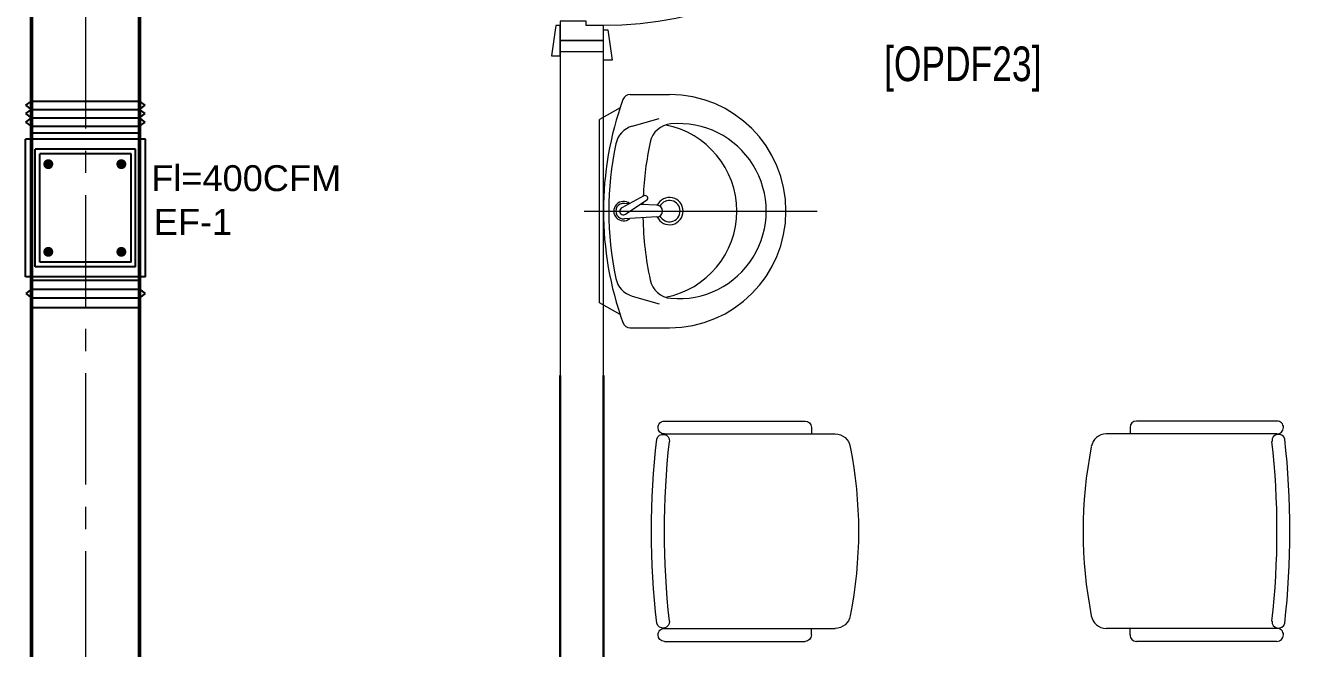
# Model space of a CAD drawing. Header units: millimetres. Extents: x -160614 to 59925, y -157025 to 0.
# Drawn here: x -47392 to -44457, y -114325 to -112882 of the extents above; entities that cross this region are included whole.
import ezdxf

# ---------------------------------------------------------------- set-up
doc = ezdxf.new("R2010")
doc.units = ezdxf.units.MM
doc.header["$LTSCALE"] = 8
doc.linetypes.add('AXES', pattern=[50.8, 31.75, -6.35, 6.35, -6.35])
for name, color, linetype in [('45', 7, 'Continuous'), ('A-EXH', 1, 'Continuous'), ('A-EXH-thin', 8, 'Continuous'), ('MC-EX-EQPM-texts', 2, 'Continuous'), ('TME-NON MEDICAL FURNITURE', 9, 'Continuous'), ('X-WHITE glass', 9, 'Continuous')]:
    doc.layers.add(name, color=color, linetype=linetype)
for name, color, linetype, lineweight in [('72_EGR_BASE_TEXT', 9, 'Continuous', 5), ('72_EGR_EQP_TAG', 9, 'Continuous', 5), ('LOADING', 9, 'Continuous', 5), ('SANIT', 9, 'Continuous', 5), ('Walls', 9, 'Continuous', 5), ('Wooden Joinery', 9, 'Continuous', 5)]:
    doc.layers.add(name, color=color, linetype=linetype, lineweight=lineweight)
doc.styles.add('ARIAL', font='arial.ttf')
doc.styles.add('X3G_ENTITY_9F38', font='swisscl.ttf', dxfattribs={"height": 0.2})

# ---------------------------------------------------------------- blocks, each defined once
blk = doc.blocks.new('HVACFF')
at = {"layer": '45', "color": 2}
for p, q in [((-47390.6, -113067.1), (-47377.7, -113057.4)), ((-47390.6, -113067.1), (-47377.7, -113057.4)), ((-47377.7, -113057.4), (-47127.2, -113057.4)), ((-47377.7, -113057.4), (-47127.2, -113057.4)), ((-47377.7, -113057.4), (-47127.2, -113057.4)), ((-47377.7, -113057.4), (-47127.2, -113057.4)), ((-47114.4, -113067.1), (-47127.2, -113057.4)), ((-47114.4, -113067.1), (-47127.2, -113057.4)), ((-47377.7, -113076.9), (-47390.6, -113067.1)), ((-47377.7, -113076.9), (-47390.6, -113067.1)), ((-47390.6, -113086.7), (-47377.7, -113076.9)), ((-47390.6, -113086.7), (-47377.7, -113076.9)), ((-47377.7, -113096.4), (-47390.6, -113086.7)), ((-47377.7, -113096.4), (-47390.6, -113086.7)), ((-47377.7, -113076.9), (-47127.2, -113076.9)), ((-47377.7, -113076.9), (-47127.2, -113076.9)), ((-47127.2, -113076.9), (-47114.4, -113067.1)), ((-47127.2, -113076.9), (-47114.4, -113067.1)), ((-47114.4, -113086.7), (-47127.2, -113076.9)), ((-47114.4, -113086.7), (-47127.2, -113076.9)), ((-47127.2, -113096.4), (-47114.4, -113086.7)), ((-47127.2, -113096.4), (-47114.4, -113086.7)), ((-47390.6, -113106.2), (-47377.7, -113096.4)), ((-47390.6, -113106.2), (-47377.7, -113096.4)), ((-47377.7, -113116), (-47390.6, -113106.2)), ((-47377.7, -113116), (-47390.6, -113106.2)), ((-47377.7, -113096.4), (-47127.2, -113096.4)), ((-47377.7, -113096.4), (-47127.2, -113096.4)), ((-47377.7, -113116), (-47127.2, -113116)), ((-47377.7, -113116), (-47127.2, -113116)), ((-47114.4, -113106.2), (-47127.2, -113096.4)), ((-47114.4, -113106.2), (-47127.2, -113096.4)), ((-47127.2, -113116), (-47114.4, -113106.2)), ((-47127.2, -113116), (-47114.4, -113106.2)), ((-47369, -113441.1), (-47369, -113169)), ((-47136.5, -113169), (-47369, -113169)), ((-47369, -113441.1), (-47369, -113169)), ((-47136.5, -113169), (-47369, -113169)), ((-47136.5, -113441.1), (-47136.5, -113169)), ((-47136.5, -113441.1), (-47136.5, -113169)), ((-47136.5, -113441.1), (-47369, -113441.1)), ((-47136.5, -113441.1), (-47369, -113441.1)), ((-47377.7, -113493.2), (-47390.6, -113503)), ((-47377.7, -113493.2), (-47390.6, -113503)), ((-47390.6, -113503), (-47377.7, -113512.8)), ((-47390.6, -113503), (-47377.7, -113512.8)), ((-47377.7, -113493.2), (-47127.2, -113493.2)), ((-47377.7, -113493.2), (-47127.2, -113493.2)), ((-47127.2, -113493.2), (-47114.4, -113503)), ((-47127.2, -113493.2), (-47114.4, -113503)), ((-47114.4, -113503), (-47127.2, -113512.8)), ((-47114.4, -113503), (-47127.2, -113512.8)), ((-47377.7, -113512.8), (-47127.2, -113512.8)), ((-47377.7, -113512.8), (-47127.2, -113512.8))]:
    blk.add_line(p, q, dxfattribs=at)
at = {"layer": '45', "color": 6}
for p, q in [((-47391.9, -113464.1), (-47391.9, -113146)), ((-47113.5, -113146), (-47391.9, -113146)), ((-47391.9, -113464.1), (-47391.9, -113146)), ((-47113.5, -113146), (-47391.9, -113146)), ((-47113.5, -113464.1), (-47113.5, -113146)), ((-47113.5, -113464.1), (-47113.5, -113146)), ((-47113.5, -113464.1), (-47391.9, -113464.1)), ((-47113.5, -113464.1), (-47391.9, -113464.1))]:
    blk.add_line(p, q, dxfattribs=at)
at = {"layer": '45', "color": 7}
for p, q in [((-47358.5, -113430.6), (-47358.5, -113179.5)), ((-47146.9, -113179.5), (-47358.5, -113179.5)), ((-47358.5, -113430.6), (-47358.5, -113179.5)), ((-47146.9, -113179.5), (-47358.5, -113179.5)), ((-47146.9, -113430.6), (-47146.9, -113179.5)), ((-47146.9, -113430.6), (-47146.9, -113179.5)), ((-47146.9, -113430.6), (-47358.5, -113430.6)), ((-47146.9, -113430.6), (-47358.5, -113430.6))]:
    blk.add_line(p, q, dxfattribs=at)
at = {"layer": '45', "color": 2, "const_width": 11.5}
for points in [[(-47338.7, -113209.3, 1), (-47338.7, -113197.8, 1)], [(-47338.7, -113209.3, 1), (-47338.7, -113197.8, 1)], [(-47169.4, -113209.3, 1), (-47169.4, -113197.8, 1)], [(-47169.4, -113209.3, 1), (-47169.4, -113197.8, 1)], [(-47338.7, -113412.3, 1), (-47338.7, -113400.8, 1)], [(-47338.7, -113412.3, 1), (-47338.7, -113400.8, 1)], [(-47169.4, -113412.3, 1), (-47169.4, -113400.8, 1)], [(-47169.4, -113412.3, 1), (-47169.4, -113400.8, 1)]]:
    blk.add_lwpolyline(points, format="xyb", close=True, dxfattribs=at)
at = {"layer": 'A-EXH', "lineweight": 50, "ltscale": 1.014}
for p, q in [((-47377.7, -111627.2), (-47377.7, -115918.3)), ((-47377.7, -111627.2), (-47377.7, -115918.3)), ((-47127.7, -111627.2), (-47127.7, -115918.3)), ((-47127.7, -111627.2), (-47127.7, -115918.3))]:
    blk.add_line(p, q, dxfattribs=at)
at = {"layer": 'A-EXH', "lineweight": 25, "ltscale": 1.02}
for p, q in [((-47377.7, -113035.8), (-47377.7, -113057.4)), ((-47377.7, -113035.8), (-47377.7, -113057.4)), ((-47127.7, -113035.8), (-47127.7, -113057.4)), ((-47127.7, -113035.8), (-47127.7, -113057.4)), ((-47377.7, -113116), (-47377.7, -113145.5)), ((-47377.7, -113116), (-47377.7, -113145.5)), ((-47127.7, -113116), (-47127.7, -113145.5)), ((-47127.7, -113116), (-47127.7, -113145.5)), ((-47127.7, -113131.5), (-47377.7, -113131.5)), ((-47127.7, -113131.5), (-47377.7, -113131.5)), ((-47377.7, -113493.2), (-47377.7, -113464.1)), ((-47377.7, -113493.2), (-47377.7, -113464.1)), ((-47127.7, -113472.7), (-47377.7, -113472.7)), ((-47127.7, -113472.7), (-47377.7, -113472.7)), ((-47127.7, -113493.2), (-47127.7, -113464.1)), ((-47127.7, -113493.2), (-47127.7, -113464.1)), ((-47377.7, -113536.5), (-47377.7, -113512.8)), ((-47377.7, -113536.5), (-47377.7, -113512.8)), ((-47127.7, -113536.5), (-47127.7, -113512.8)), ((-47127.7, -113536.5), (-47127.7, -113512.8)), ((-47127.7, -113536.5), (-47377.7, -113536.5)), ((-47127.7, -113536.5), (-47377.7, -113536.5))]:
    blk.add_line(p, q, dxfattribs=at)
at = {"layer": 'A-EXH-thin', "linetype": 'AXES', "lineweight": 20, "ltscale": 1.014}
blk.add_line((-47252.7, -111627.2), (-47252.7, -115918.3), dxfattribs=at)
blk.add_line((-47252.7, -111627.2), (-47252.7, -115918.3), dxfattribs=at)
at = {"layer": 'MC-EX-EQPM-texts', "lineweight": 15, "style": 'ARIAL'}
for s, p in [('Fl=400CFM', (-47100.2, -113266)), ('Fl=400CFM', (-47100.2, -113266)), ('EF-1', (-47094.3, -113367.2)), ('EF-1', (-47094.3, -113367.2))]:
    blk.add_text(s, height=60, dxfattribs=at).set_placement(p)
blk = doc.blocks.new('A$C72370EFE')
at = {"layer": 'Wooden Joinery'}
for p, q in [((-0.01, -0.04), (-0.02, -0.04)), ((-0.01, -0.03), (-0.01, -0.07)), ((0, -0.03), (-0.01, -0.03)), ((0.04, -0.03), (0.05, -0.03)), ((0.05, -0.03), (0.05, -0.07)), ((0.05, -0.04), (0.06, -0.04)), ((-0.05, -0.07), (-0.05, -0.16)), ((-0.03, -0.07), (-0.03, -0.16)), ((-0.01, -0.06), (-0.02, -0.06)), ((0, -0.07), (-0.01, -0.07)), ((0.04, -0.07), (0.05, -0.07)), ((0.05, -0.06), (0.06, -0.06)), ((0.07, -0.07), (0.07, -0.16)), ((0.09, -0.07), (0.09, -0.16)), ((-0.01, -0.17), (-0.02, -0.17)), ((-0.01, -0.17), (-0.01, -0.19)), ((0.05, -0.17), (0.06, -0.17)), ((0.05, -0.17), (0.05, -0.19)), ((-0.01, -0.19), (-0.02, -0.19)), ((0.05, -0.19), (0.06, -0.19))]:
    blk.add_line(p, q, dxfattribs=at)
for centre, radius, start, end in [((-0.02, -0.07), 0.03, 90, 180), ((0.06, -0.07), 0.03, 0, 90), ((-0.02, -0.07), 0.01, 90, 180), ((0.06, -0.07), 0.01, 0, 90), ((-0.02, -0.16), 0.03, 180, 270), ((-0.02, -0.16), 0.01, 180, 270), ((0.06, -0.16), 0.01, 270, 0), ((0.06, -0.16), 0.03, 270, 0)]:
    blk.add_arc(centre, radius, start, end, dxfattribs=at)
blk = doc.blocks.new('A$C5DAD61B4')
at = {"layer": 'Wooden Joinery'}
for points in [[(80, 959.1), (80, 969.1), (10, 979.1), (10, 959.1)], [(940, 959.1), (940, 969.1), (1010, 979.1), (1010, 959.1)], [(70, 859.1), (70, 849.1), (0, 839.1), (0, 859.1)], [(120, 859.1), (120, 0), (80, 0), (80, 859.1)], [(950, 859.1), (950, 849.1), (1020, 839.1), (1020, 859.1)]]:
    blk.add_lwpolyline(points, close=True, dxfattribs=at)
for points in [[(45, 859.1), (45, 959.1), (20, 959.1), (20, 859.1), (45, 859.1)], [(45, 859.1), (80, 859.1), (80, 899.1), (90, 899.1), (90, 959.1), (45, 959.1), (45, 859.1)], [(975, 859.1), (940, 859.1), (940, 899.1), (930, 899.1), (930, 959.1), (975, 959.1), (975, 859.1)], [(975, 859.1), (975, 959.1), (1000, 959.1), (1000, 859.1), (975, 859.1)]]:
    blk.add_lwpolyline(points, dxfattribs=at)
blk.add_arc((80, 859.1), 860, 272.666, 0, dxfattribs=at)
at = {"layer": 'Wooden Joinery', "xscale": 999.9999999998854, "yscale": 999.9999999998854, "zscale": 999.9999999998854, "rotation": 180}
blk.add_blockref('A$C72370EFE', (120, 0), dxfattribs=at)
blk = doc.blocks.new('GF21016-P')
at = {"layer": 'LOADING', "extrusion": (-1.24384e-09, -1.20261e-09, -1)}
for p, q in [((0.0128, 0.0179), (0.0128, 0.4136)), ((0.4628, 0.0179), (0.4628, 0.4136)), ((-0.0022, 0.3585), (0.0128, 0.3585)), ((0.4778, 0.3585), (0.4628, 0.3585)), ((-0.0172, 0.0179), (-0.0172, 0.3435)), ((0.4928, 0.0179), (0.4928, 0.3435)), ((0.4778, 0.0029), (0.4778, 0.0029))]:
    blk.add_line(p, q, dxfattribs=at)
for centre, radius, start, end in [((-0.2378, -0.5362), 1.0036, 78.7568, 101.2432), ((-0.0478, 0.4136), 0.035, 0, 80.6557), ((-0.4278, 0.4136), 0.035, 99.3443, 180), ((0.0022, 0.3435), 0.015, 0, 90), ((-0.4778, 0.3435), 0.015, 90, 180), ((-0.0284, 0.0145), 0.015, 284.3864, 95.5209), ((-0.2378, 1.8928), 1.8749, 263.6341, 276.3659), ((-0.4471, 0.0145), 0.015, 84.4791, 255.6136), ((0.0022, 0.0179), 0.015, 270, 0), ((0.0022, 0.0179), 0.015, 180, 270), ((-0.2378, 1.8734), 1.8855, 263.5119, 276.4881), ((-0.4778, 0.0179), 0.015, 270, 0), ((-0.4778, 0.0179), 0.015, 180, 270)]:
    blk.add_arc(centre, radius, start, end, dxfattribs=at)
blk = doc.blocks.new('lav-manta 60')
at = {"layer": 'SANIT'}
for p, q in [((0, 0.04), (0, -0.56)), ((-0.2658, -0.0529), (-0.2358, 0)), ((-0.2358, 0), (0.2358, 0)), ((0.2658, -0.0529), (0.2358, 0)), ((-0.015, -0.1473), (-0.0199, -0.064)), ((0.0389, -0.1142), (0.0087, -0.0575)), ((0.0191, -0.077), (0.0199, -0.064)), ((-0.3, -0.0789), (-0.3, -0.18)), ((-0.2185, -0.0841), (-0.2383, -0.1537)), ((0.0274, -0.121), (-0.0078, -0.0673)), ((0.2185, -0.0841), (0.2383, -0.1537)), ((0.3, -0.0789), (0.3, -0.18)), ((0.015, -0.1473), (0.0174, -0.1057))]:
    blk.add_line(p, q, dxfattribs=at)
for centre, radius, start, end in [((0, -0.8557), 0.8457, 70.1771, 109.8229), ((0, -0.8696), 0.8457, 78.1914, 101.8086), ((-0.28, -0.0789), 0.02, 109.8229, 180), ((-0.1608, -0.1006), 0.06, 101.8086, 164.0794), ((0, -0.0617), 0.025, 320.7474, 220.368), ((0, -0.0617), 0.02, 353.2671, 186.682), ((0, -0.0617), 0.00966, 25.4127, 215.9577), ((0.1608, -0.1006), 0.06, 15.9206, 78.1914), ((0.28, -0.0789), 0.02, 0, 70.1771), ((-0.1645, -0.189), 0.06, 102.0883, 174.8142), ((0, -0.9572), 0.8457, 91.1572, 102.0883), ((0, -0.9572), 0.8457, 88.5486, 88.844), ((0.0332, -0.1176), 0.00666, 210.6852, 30.6852), ((0, -0.9572), 0.8457, 77.9117, 87.4274), ((0.1645, -0.189), 0.06, 5.1858, 77.9117), ((0, -0.18), 0.035, 115.3106, 64.6894), ((0, -0.18), 0.0275, 117.1496, 62.8504), ((0, -0.1473), 0.015, 180, 0), ((0, -0.18), 0.3, 180, 0), ((0, -0.2039), 0.2252, 174.8142, 5.1858), ((0, -0.1282), 0.2252, 190.6097, 349.3903)]:
    blk.add_arc(centre, radius, start, end, dxfattribs=at)
blk = doc.blocks.new('1stF')
at = {"layer": 'Walls', "color": 9}
for p, q in [((-46152.3, -112942.6, 0.1), (-46152.3, -113642.6, 0.1)), ((-46152.3, -112942.6, 0.1), (-46052.3, -112942.6, 0.1)), ((-46152.3, -112942.6, 0.1), (-46152.3, -113692.6, 0.1)), ((-46052.3, -113742.6, 0.1), (-46052.3, -112942.6, 0.1)), ((-46052.2, -113680.4, 0.1), (-46052.3, -112942.6, 0.1))]:
    blk.add_line(p, q, dxfattribs=at)
at = {"layer": 'X-WHITE glass', "color": 9, "lineweight": 30, "ltscale": 6}
for p, q in [((-46152.3, -113692.6, 0.1), (-46152.3, -115862.6, 0.1)), ((-46052.3, -113692.6, 0.1), (-46051.9, -115862.8, 0.1))]:
    blk.add_line(p, q, dxfattribs=at)
at = {"layer": 'SANIT', "color": 9, "xscale": 900.000000000201, "yscale": 900.000000000201, "zscale": 900.000000000201, "rotation": 90.00000000000001}
blk.add_blockref('lav-manta 60', (-46061.3, -113312.3, 0.1), dxfattribs=at)
at = {"layer": 'TME-NON MEDICAL FURNITURE', "color": 9, "extrusion": (-1.86519e-05, -4.75185e-05, 1), "xscale": 1000.000000000005, "yscale": 1000.000000000005, "zscale": -1000.000000000001, "rotation": 269.9999749024568}
blk.add_blockref('GF21016-P', (-45928.7, -113815.4, 6.3), dxfattribs=at)
at = {"layer": 'TME-NON MEDICAL FURNITURE', "color": 9, "extrusion": (1.86519e-05, -4.75185e-05, 1), "xscale": -1000.000000000005, "yscale": 1000.000000000005, "zscale": -1000.000000000005, "rotation": 90.00002509754333}
blk.add_blockref('GF21016-P', (-44473.6, -113815.4, 4.6), dxfattribs=at)
at = {"layer": 'Wooden Joinery', "color": 9, "xscale": -1, "rotation": 90}
blk.add_blockref('A$C5DAD61B4', (-45193.3, -111942.6, 0.1), dxfattribs=at)
at = {"layer": '72_EGR_BASE_TEXT', "color": 9, "insert": (-45219.7, -112931.3, 0.1), "char_height": 80, "attachment_point": 2, "style": 'X3G_ENTITY_9F38'}
blk.add_mtext('[OPDF23]', dxfattribs=at)

msp = doc.modelspace()

# ---------------------------------------------------------------- linework, layer by layer
at = {"layer": 'A-EXH-thin', "linetype": 'AXES', "lineweight": 20, "ltscale": 1.014}
msp.add_line((-47252.7, -111627.2), (-47252.7, -115918.3), dxfattribs=at)

# ---------------------------------------------------------------- block references
at = {"layer": '72_EGR_EQP_TAG'}
msp.add_blockref('1stF', (0, 0), dxfattribs=at)
at = {"layer": 'A-EXH'}
msp.add_blockref('HVACFF', (0, 0), dxfattribs=at)

doc.saveas('drawing.dxf')
